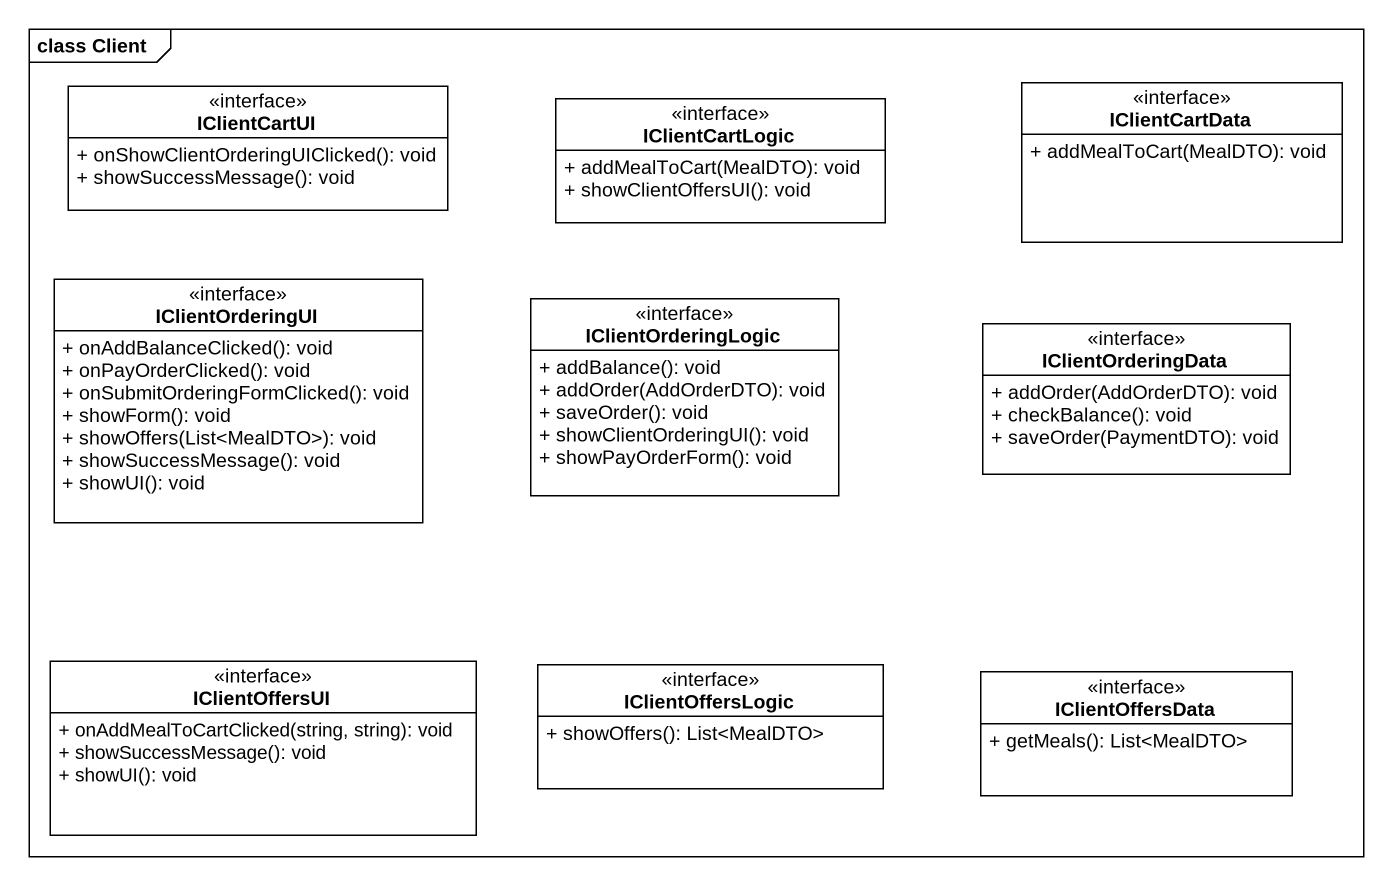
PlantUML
@startuml
mainframe class Client
hide circle
hide empty members
skinparam classAttributeIconSize 0
class IClientCartUI <<interface>> {
  + onShowClientOrderingUIClicked(): void
  + showSuccessMessage(): void
}
class IClientCartLogic <<interface>> {
  + addMealToCart(MealDTO): void
  + showClientOffersUI(): void
}
class IClientCartData <<interface>> {
  + addMealToCart(MealDTO): void
}
class IClientOrderingUI <<interface>> {
  + onAddBalanceClicked(): void
  + onPayOrderClicked(): void
  + onSubmitOrderingFormClicked(): void
  + showForm(): void
  + showOffers(List<MealDTO>): void
  + showSuccessMessage(): void
  + showUI(): void
}
class IClientOrderingLogic <<interface>> {
  + addBalance(): void
  + addOrder(AddOrderDTO): void
  + saveOrder(): void
  + showClientOrderingUI(): void
  + showPayOrderForm(): void
}
class IClientOrderingData <<interface>> {
  + addOrder(AddOrderDTO): void
  + checkBalance(): void
  + saveOrder(PaymentDTO): void
}
class IClientOffersUI <<interface>> {
  + onAddMealToCartClicked(string, string): void
  + showSuccessMessage(): void
  + showUI(): void
}
class IClientOffersLogic <<interface>> {
  + showOffers(): List<MealDTO>
}
class IClientOffersData <<interface>> {
  + getMeals(): List<MealDTO>
}
@enduml
